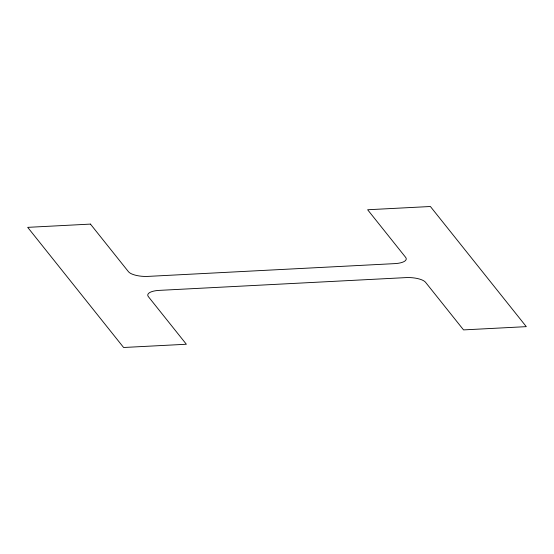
<?xml version="1.0" encoding="UTF-8"?>
<svg xmlns="http://www.w3.org/2000/svg" width="554" height="554" viewBox="0 0 554 554"><rect width="100%" height="100%" fill="white"/><g stroke="black" fill="none" stroke-linecap="round" stroke-linejoin="round"><path stroke-width="0.83" d="M90.454 224.1L27.7 227.355L123.611 347.497L186.359 344.249L148.368 296.653A15.879 5.485 3.1 0 1 159.233 290.379L405.93 277.609A15.879 5.485 3.1 0 1 425.555 282.305L463.546 329.9L526.3 326.645L430.389 206.504L367.641 209.751L405.632 257.347A15.879 5.485 3.1 0 1 394.767 263.621L148.07 276.391A15.879 5.485 3.1 0 1 128.445 271.695L90.454 224.1"/></g></svg>
